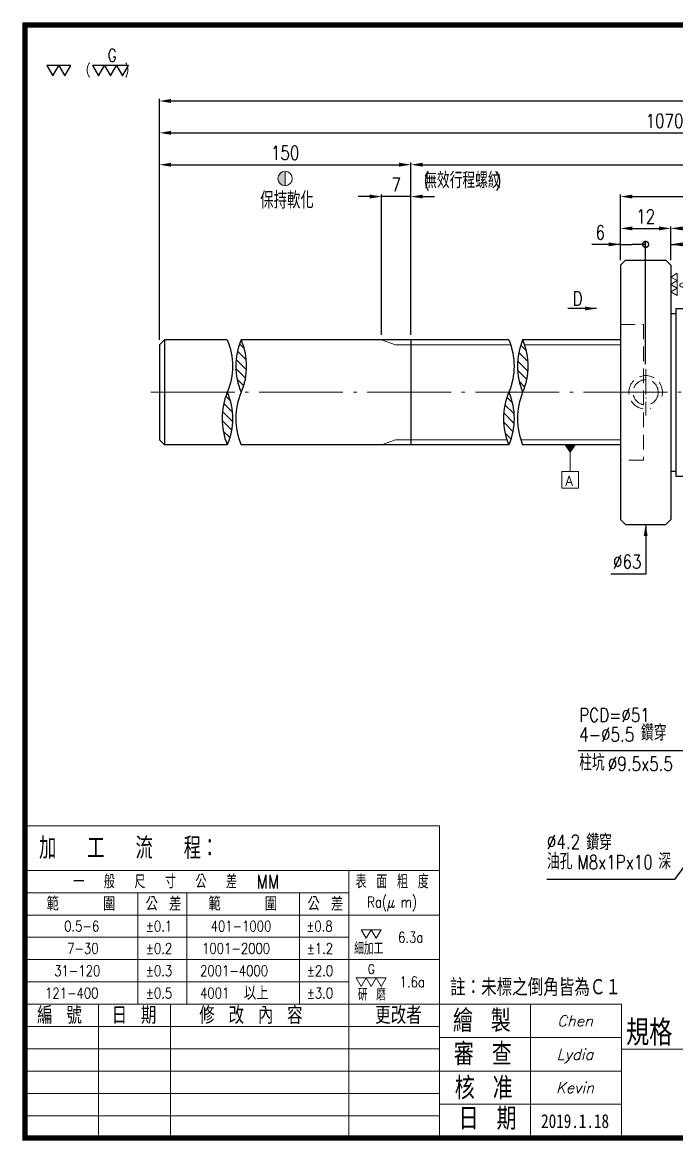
# Model space of a CAD drawing. Header units: millimetres. Extents: x -1039 to -662, y -1674 to -1407.
# Drawn here: x -1038.5 to -882.5, y -1673.6 to -1406.9 of the extents above; entities that cross this region are included whole.
import ezdxf
from ezdxf.enums import TextEntityAlignment as Align

# ---------------------------------------------------------------- set-up
doc = ezdxf.new("R2010")
doc.units = ezdxf.units.MM
doc.linetypes.add('CenLine', pattern=[25.8, 20, -2.5, 0.8, -2.5])
doc.linetypes.add('HidLine', pattern=[7.5, 5, -2.5])
doc.layers.get('0').update_dxf_attribs({"linetype": 'CONTINUOUS'})
doc.layers.get('DEFPOINTS').update_dxf_attribs({"linetype": 'CONTINUOUS'})
for name, color, linetype, lineweight in [('cen', 1, 'CenLine', 13), ('DIM', 6, 'CONTINUOUS', 9), ('hat', 4, 'CONTINUOUS', 9), ('hid', 5, 'HidLine', 15), ('str', 7, 'CONTINUOUS', 25), ('txt', 3, 'CONTINUOUS', 9), ('標籤(紅)', 2, 'CONTINUOUS', 30)]:
    doc.layers.add(name, color=color, linetype=linetype, lineweight=lineweight)
doc.styles.add('DateTXT', font='kaiu_0.ttf', dxfattribs={"width": 0.8, "height": 3.708845})
doc.styles.add('ROMANC', font='romanc')
doc.styles.add('SIMPLEX', font='simplex.shx', dxfattribs={"width": 0.8, "height": 3.3, "bigfont": 'chineset.shx'})
doc.styles.get("Standard").update_dxf_attribs({"font": 'TXT', "width": 0.9, "height": 4.618358, "bigfont": 'CHINESET'})
doc.styles.add('STANDARD0.8', font='txt.shx', dxfattribs={"width": 0.8, "height": 1.975278, "bigfont": 'chineset.shx'})
doc.styles.add('WW', font='ITALICT.SHX', dxfattribs={"height": 2.886634})
doc.dimstyles.new('STANDARD$0', dxfattribs={"dimscale": 0, "dimtxt": 6, "dimasz": 5, "dimexe": 0.5, "dimexo": 2, "dimgap": 1.7, "dimtad": 1, "dimdec": 3, "dimdsep": 46, "dimtxsty": 'SIMPLEX', "dimcen": 0.09, "dimclrd": 6, "dimclre": 6, "dimclrt": 3, "dimadec": 1, "dimazin": 2, "dimtp": -0.1, "dimtm": 0.2, "dimtfac": 1, "dimtdec": 3, "dimtmove": 0, "dimatfit": 3, "dimfxl": 0, "dimtvp": 0.790698, "dimarcsym": 0})
doc.dimstyles.new('STANDARD$7', dxfattribs={"dimscale": 0, "dimtxt": 5.5, "dimasz": 5, "dimexe": 0.5, "dimexo": 2, "dimgap": 2.2, "dimtad": 1, "dimdec": 3, "dimrnd": 0.0005, "dimdsep": 46, "dimtxsty": 'SIMPLEX', "dimcen": 0.09, "dimclrd": 6, "dimclre": 6, "dimclrt": 3, "dimadec": 1, "dimazin": 2, "dimtp": -0.1, "dimtm": 0.2, "dimtfac": 1, "dimtdec": 3, "dimtmove": 2, "dimatfit": 3, "dimfxl": 0, "dimtvp": 0.790698, "dimarcsym": 0})

# ---------------------------------------------------------------- blocks, each defined once
blk = doc.blocks.new('*D114')
at = {"layer": 'DEFPOINTS', "color": 0}
for p in [(-868.84, -1456.02), (-883.84, -1464.82), (-868.84, -1475.12)]:
    blk.add_point(p, dxfattribs=at)
at = {"layer": 'DIM', "color": 6, "lineweight": -2}
for p, q in [((-883.84, -1463.62), (-883.84, -1455.52)), ((-881.04, -1456.02), (-871.64, -1456.02)), ((-868.84, -1473.92), (-868.84, -1455.52))]:
    blk.add_line(p, q, dxfattribs=at)
at = {"layer": 'DIM', "color": 6}
for points in [[(-881.04, -1455.55), (-881.04, -1456.48), (-883.84, -1456.02)], [(-871.64, -1455.55), (-871.64, -1456.48), (-868.84, -1456.02)]]:
    blk.add_solid(points, dxfattribs=at)
at = {"layer": 'DIM', "color": 3, "insert": (-876.34, -1453.17), "char_height": 3.3, "attachment_point": 5, "style": 'SIMPLEX'}
blk.add_mtext('15', dxfattribs=at)
blk = doc.blocks.new('*D115')
at = {"layer": 'DEFPOINTS', "color": 0}
for p in [(-883.84, -1456.02), (-895.84, -1464.82), (-883.84, -1464.82)]:
    blk.add_point(p, dxfattribs=at)
at = {"layer": 'DIM', "color": 6, "lineweight": -2}
for p, q in [((-895.84, -1463.62), (-895.84, -1455.52)), ((-893.04, -1456.02), (-886.64, -1456.02)), ((-883.84, -1463.62), (-883.84, -1455.52))]:
    blk.add_line(p, q, dxfattribs=at)
at = {"layer": 'DIM', "color": 6}
for points in [[(-893.04, -1455.55), (-893.04, -1456.48), (-895.84, -1456.02)], [(-886.64, -1455.55), (-886.64, -1456.48), (-883.84, -1456.02)]]:
    blk.add_solid(points, dxfattribs=at)
at = {"layer": 'DIM', "color": 3, "insert": (-889.84, -1453.17), "char_height": 3.3, "attachment_point": 5, "style": 'SIMPLEX'}
blk.add_mtext('12', dxfattribs=at)
blk = doc.blocks.new('*D116')
at = {"layer": 'DEFPOINTS', "color": 0}
for p in [(-814.84, -1448.42), (-895.84, -1464.82), (-814.84, -1476.32)]:
    blk.add_point(p, dxfattribs=at)
at = {"layer": 'DIM', "color": 6, "lineweight": -2}
for p, q in [((-895.84, -1463.62), (-895.84, -1447.92)), ((-893.04, -1448.42), (-817.64, -1448.42)), ((-814.84, -1475.12), (-814.84, -1447.92))]:
    blk.add_line(p, q, dxfattribs=at)
at = {"layer": 'DIM', "color": 6}
for points in [[(-893.04, -1447.95), (-893.04, -1448.88), (-895.84, -1448.42)], [(-817.64, -1447.95), (-817.64, -1448.88), (-814.84, -1448.42)]]:
    blk.add_solid(points, dxfattribs=at)
at = {"layer": 'DIM', "color": 3, "insert": (-855.34, -1445.57), "char_height": 3.3, "attachment_point": 5, "style": 'SIMPLEX'}
blk.add_mtext('81', dxfattribs=at)
blk = doc.blocks.new('*D119')
at = {"layer": 'DEFPOINTS', "color": 0}
for p in [(-952.84, -1448.42), (-952.84, -1482.62), (-945.84, -1482.62)]:
    blk.add_point(p, dxfattribs=at)
at = {"layer": 'DIM', "color": 6, "lineweight": -2}
for p, q in [((-955.64, -1448.42), (-958.44, -1448.42)), ((-952.84, -1481.42), (-952.84, -1447.92)), ((-945.84, -1448.42), (-952.84, -1448.42)), ((-945.84, -1481.42), (-945.84, -1447.92)), ((-943.04, -1448.42), (-940.24, -1448.42))]:
    blk.add_line(p, q, dxfattribs=at)
at = {"layer": 'DIM', "color": 6}
for points in [[(-955.64, -1447.95), (-955.64, -1448.88), (-952.84, -1448.42)], [(-943.04, -1447.95), (-943.04, -1448.88), (-945.84, -1448.42)]]:
    blk.add_solid(points, dxfattribs=at)
at = {"layer": 'DIM', "color": 3, "insert": (-949.34, -1445.57), "char_height": 3.3, "attachment_point": 5, "style": 'SIMPLEX'}
blk.add_mtext('7', dxfattribs=at)
blk = doc.blocks.new('*D120')
at = {"layer": 'DEFPOINTS', "color": 0}
for p in [(-945.84, -1440.82), (-945.84, -1482.62), (-1005.84, -1483.82)]:
    blk.add_point(p, dxfattribs=at)
at = {"layer": 'DIM', "color": 6, "lineweight": -2}
for p, q in [((-1005.84, -1482.62), (-1005.84, -1440.32)), ((-945.84, -1481.42), (-945.84, -1440.32)), ((-1003.04, -1440.82), (-948.64, -1440.82))]:
    blk.add_line(p, q, dxfattribs=at)
at = {"layer": 'DIM', "color": 6}
for points in [[(-1003.04, -1440.35), (-1003.04, -1441.28), (-1005.84, -1440.82)], [(-948.64, -1440.35), (-948.64, -1441.28), (-945.84, -1440.82)]]:
    blk.add_solid(points, dxfattribs=at)
at = {"layer": 'DIM', "color": 3, "insert": (-975.84, -1437.97), "char_height": 3.3, "attachment_point": 5, "style": 'SIMPLEX'}
blk.add_mtext('150', dxfattribs=at)
blk = doc.blocks.new('*D121')
at = {"layer": 'DEFPOINTS', "color": 0}
for p in [(-764.84, -1440.82), (-945.84, -1482.62), (-764.84, -1483.82)]:
    blk.add_point(p, dxfattribs=at)
at = {"layer": 'DIM', "color": 6, "lineweight": -2}
for p, q in [((-945.84, -1481.42), (-945.84, -1440.32)), ((-764.84, -1482.62), (-764.84, -1440.32)), ((-943.04, -1440.82), (-767.64, -1440.82))]:
    blk.add_line(p, q, dxfattribs=at)
at = {"layer": 'DIM', "color": 6}
for points in [[(-943.04, -1440.35), (-943.04, -1441.28), (-945.84, -1440.82)], [(-767.64, -1440.35), (-767.64, -1441.28), (-764.84, -1440.82)]]:
    blk.add_solid(points, dxfattribs=at)
at = {"layer": 'DIM', "color": 3, "insert": (-855.34, -1437.97), "char_height": 3.3, "attachment_point": 5, "style": 'SIMPLEX'}
blk.add_mtext('920', dxfattribs=at)
blk = doc.blocks.new('*D122')
at = {"layer": 'DEFPOINTS', "color": 0}
for p in [(-764.84, -1433.22), (-1005.84, -1483.82), (-764.84, -1483.82)]:
    blk.add_point(p, dxfattribs=at)
at = {"layer": 'DIM', "color": 6, "lineweight": -2}
for p, q in [((-1005.84, -1482.62), (-1005.84, -1432.72)), ((-1003.04, -1433.22), (-767.64, -1433.22)), ((-764.84, -1482.62), (-764.84, -1432.72))]:
    blk.add_line(p, q, dxfattribs=at)
at = {"layer": 'DIM', "color": 6}
for points in [[(-1003.04, -1432.75), (-1003.04, -1433.68), (-1005.84, -1433.22)], [(-767.64, -1432.75), (-767.64, -1433.68), (-764.84, -1433.22)]]:
    blk.add_solid(points, dxfattribs=at)
at = {"layer": 'DIM', "color": 3, "insert": (-885.34, -1430.37), "char_height": 3.3, "attachment_point": 5, "style": 'SIMPLEX'}
blk.add_mtext('1070', dxfattribs=at)
blk = doc.blocks.new('Locate_A-2')
at = {"layer": 'hat'}
blk.add_line((0, -12.29), (0, 0), dxfattribs=at)
at = {"layer": 'hat', "color": 4, "linetype": 'ByBlock', "lineweight": 9}
blk.add_lwpolyline([(0, -3.87, 0, 5.33, 0), (0, 0, 5.33, 5.33, 0)], format="xyseb", dxfattribs=at)
at = {"layer": 'hat'}
blk.add_lwpolyline([(-3.82, -12.29), (3.79, -12.29), (3.79, -19.9), (-3.82, -19.9)], close=True, dxfattribs=at)
at = {"layer": 'hat', "style": 'ROMANC', "flags": 8}
blk.add_attdef('A', text='', height=4.56, dxfattribs=at).set_placement((-2.21, -16.5), align=Align.MIDDLE_LEFT)
blk = doc.blocks.new('*D128')
at = {"layer": 'DEFPOINTS', "color": 0}
for p in [(-1005.84, -1425.62), (-1005.84, -1483.82), (-684.84, -1485.32)]:
    blk.add_point(p, dxfattribs=at)
at = {"layer": 'DIM', "color": 6, "lineweight": -2}
for p, q in [((-1005.84, -1482.62), (-1005.84, -1425.12)), ((-687.64, -1425.62), (-1003.04, -1425.62)), ((-684.84, -1484.12), (-684.84, -1425.12))]:
    blk.add_line(p, q, dxfattribs=at)
at = {"layer": 'DIM', "color": 6}
for points in [[(-1003.04, -1425.15), (-1003.04, -1426.08), (-1005.84, -1425.62)], [(-687.64, -1425.15), (-687.64, -1426.08), (-684.84, -1425.62)]]:
    blk.add_solid(points, dxfattribs=at)
at = {"layer": 'DIM', "color": 3, "insert": (-845.34, -1422.77), "char_height": 3.3, "attachment_point": 5, "style": 'SIMPLEX'}
blk.add_mtext('1150', dxfattribs=at)
blk = doc.blocks.new('G-sign-W-1')
for points in [[(0.578, 0), (0.002, 0), (0.29, -0.499)], [(1.154, 0), (0.578, 0), (0.866, -0.499)], [(2.767, 0), (2.191, 0), (2.479, -0.499)], [(3.343, 0), (2.767, 0), (3.055, -0.499)], [(3.919, 0), (3.343, 0), (3.631, -0.499)]]:
    blk.add_lwpolyline(points, close=True)
at = {"style": 'SIMPLEX', "width": 0.8}
for s, height, p in [('G', 0.601, (2.916, 0.482)), ('(      )', 0.4513, (1.883, -0.188))]:
    blk.add_text(s, height=height, dxfattribs=at).set_placement(p, align=Align.MIDDLE_LEFT)
blk = doc.blocks.new('G-sign-green-1')
at = {"layer": 'txt'}
for p, q in [((-5.93, 3.46), (5.93, 3.46)), ((-3.95, 0), (-5.93, 3.46)), ((-2.11, 3.46), (-3.95, 0)), ((0, 0), (-2.11, 3.46)), ((1.94, 3.46), (0, 0)), ((3.95, 0), (1.94, 3.46)), ((5.93, 3.46), (3.95, 0))]:
    blk.add_line(p, q, dxfattribs=at)
at = {"layer": 'txt', "style": 'SIMPLEX', "width": 0.8}
blk.add_text('G', height=4.5, dxfattribs=at).set_placement((-1.28, 4.86))
blk = doc.blocks.new('Heat_block')
at = {"layer": 'txt'}
blk.add_hatch(color=256, dxfattribs=at).paths.add_polyline_path([(0, 2, 0.414214), (-2, 0, 0.414214), (0, -2)])
blk.add_line((0, 2), (0, -2), dxfattribs=at)
blk.add_circle((0, 0), 2, dxfattribs=at)
blk = doc.blocks.new('_DotSmall')
at = {"color": 0, "linetype": 'ByBlock', "const_width": 0.5}
blk.add_lwpolyline([(-0.0625, 0, 1), (0.0625, 0, 1)], format="xyb", close=True, dxfattribs=at)
blk = doc.blocks.new('*D132')
at = {"layer": 'DEFPOINTS', "color": 0}
for p in [(-889.84, -1459.82), (-895.84, -1464.82), (-889.84, -1489.62)]:
    blk.add_point(p, dxfattribs=at)
at = {"layer": 'str', "color": 6, "lineweight": -2}
for p, q in [((-895.84, -1459.82), (-902.67, -1459.82)), ((-898.64, -1459.82), (-901.44, -1459.82)), ((-895.84, -1463.62), (-895.84, -1459.32)), ((-895.84, -1459.82), (-893.04, -1459.82)), ((-889.84, -1459.82), (-893.04, -1459.82)), ((-889.84, -1488.42), (-889.84, -1459.32))]:
    blk.add_line(p, q, dxfattribs=at)
at = {"layer": 'str', "color": 6}
blk.add_solid([(-898.64, -1459.35), (-898.64, -1460.28), (-895.84, -1459.82)], dxfattribs=at)
at = {"layer": 'str', "color": 6, "lineweight": -2, "xscale": 2.8, "yscale": 2.8, "zscale": 2.8}
blk.add_blockref('_DotSmall', (-889.84, -1459.82), dxfattribs=at)
at = {"layer": 'str', "color": 3, "insert": (-900.66, -1456.97), "char_height": 3.3, "attachment_point": 5, "style": 'SIMPLEX'}
blk.add_mtext('6', dxfattribs=at)

msp = doc.modelspace()

# ---------------------------------------------------------------- hatches: boundary and pattern name
at = {"layer": 'hat'}
h = msp.add_hatch(dxfattribs=at)
h.set_pattern_fill('ANSI31', color=256, scale=0.5, angle=90)
h.set_pattern_definition([(135, (480.0075, 19.9393), (-1.122532, -1.122532), [])])
h.paths.add_polyline_path([(-986.3379, -1482.6172, 0.19891237), (-986.3379, -1495.1172, 0.19891237)])
h.paths.add_polyline_path([(-989.6379, -1495.1172, 0.19891237), (-989.6379, -1507.6172, 0.19891237)])
h = msp.add_hatch(dxfattribs=at)
h.set_pattern_fill('ANSI31', color=256, scale=0.5, angle=90)
h.set_pattern_definition([(135, (481.6575, 19.9393), (-1.122532, -1.122532), [])])
h.paths.add_polyline_path([(-919.1879, -1482.6172, 0.19891237), (-919.1879, -1495.1172, 0.19891237)])
h.paths.add_polyline_path([(-922.4879, -1495.1172, 0.19891237), (-922.4879, -1507.6172, 0.19891237)])

# ---------------------------------------------------------------- linework, layer by layer
at = {"layer": 'cen', "ltscale": 0.3}
msp.add_line((-889.8379, -1489.6172), (-889.8379, -1500.6172), dxfattribs=at)
at = {"layer": 'cen'}
msp.add_line((-1007.8379, -1495.1172), (-682.8379, -1495.1172), dxfattribs=at)
at = {"layer": 'hat'}
for p, q in [((-895.8379, -1483.8172), (-918.7235, -1483.8172)), ((-895.8379, -1506.4172), (-919.6523, -1506.4172))]:
    msp.add_line(p, q, dxfattribs=at)
for points in [[(-922.0235, -1483.8172), (-949.5409, -1483.8172), (-952.8379, -1482.6172)], [(-922.9523, -1506.4172), (-949.5409, -1506.4172), (-952.8379, -1507.6172)]]:
    msp.add_lwpolyline(points, dxfattribs=at)
at = {"layer": 'hid', "ltscale": 0.7}
msp.add_lwpolyline([(-895.8379, -1478.9672), (-890.3379, -1478.9672), (-890.3379, -1511.2672), (-895.8379, -1511.2672)], dxfattribs=at)
msp.add_circle((-889.8379, -1495.1172), 3, dxfattribs=at)
msp.add_arc((-889.8379, -1495.1172), 4, 345.403418, 288.361302, dxfattribs=at)
at = {"layer": 'str'}
for p, q in [((-895.8379, -1464.8172), (-894.6379, -1463.6172)), ((-894.6379, -1463.6172), (-885.0379, -1463.6172)), ((-883.8379, -1464.8172), (-885.0379, -1463.6172)), ((-895.8379, -1464.8172), (-895.8379, -1525.4172)), ((-883.8379, -1464.8172), (-883.8379, -1525.4172)), ((-882.6379, -1475.1172), (-882.6379, -1515.1172)), ((-882.6379, -1475.1172), (-858.5379, -1475.1172)), ((-883.8379, -1476.3172), (-882.6379, -1476.3172)), ((-1004.6379, -1482.6172), (-1004.6379, -1507.6172)), ((-945.8379, -1482.6172), (-945.8379, -1507.6172)), ((-895.8379, -1482.6172), (-919.1879, -1482.6172)), ((-1005.8379, -1483.8172), (-1005.8379, -1506.4172)), ((-895.8379, -1507.6172), (-919.1879, -1507.6172)), ((-883.8379, -1513.9172), (-882.6379, -1513.9172)), ((-882.6379, -1515.1172), (-858.5379, -1515.1172)), ((-895.8379, -1525.4172), (-894.6379, -1526.6172)), ((-883.8379, -1525.4172), (-885.0379, -1526.6172)), ((-894.6379, -1526.6172), (-885.0379, -1526.6172))]:
    msp.add_line(p, q, dxfattribs=at)
at = {"layer": 'str', "const_width": 1.2485}
msp.add_lwpolyline([(-1037.8858, -1673.0061), (-662.3993, -1673.0061), (-662.3993, -1407.4835), (-1037.8858, -1407.4835)], close=True, dxfattribs=at)
at = {"layer": 'str'}
for points in [[(-989.6379, -1482.6172), (-1004.6379, -1482.6172), (-1005.8379, -1483.8172)], [(-922.4879, -1482.6172), (-945.8379, -1482.6172), (-986.3379, -1482.6172)], [(-989.6379, -1507.6172), (-1004.6379, -1507.6172), (-1005.8379, -1506.4172)], [(-922.4879, -1507.6172), (-945.8379, -1507.6172), (-986.3379, -1507.6172)]]:
    msp.add_lwpolyline(points, dxfattribs=at)
for points in [[(-989.6379, -1482.6172, -0.19891237), (-989.6379, -1495.1172, 0.19891237), (-989.6379, -1507.6172, 0.19891237)], [(-986.3379, -1482.6172, 0.19891237), (-986.3379, -1495.1172, 0.19891237)], [(-986.3379, -1482.6172, -0.19891237), (-986.3379, -1495.1172, 0.19891237), (-986.3379, -1507.6172, 0.19891237)], [(-922.4879, -1482.6172, -0.19891237), (-922.4879, -1495.1172, 0.19891237), (-922.4879, -1507.6172, 0.19891237)], [(-919.1879, -1482.6172, -0.19891237), (-919.1879, -1495.1172, 0.19891237), (-919.1879, -1507.6172, 0.19891237)], [(-919.1879, -1482.6172, 0.19891237), (-919.1879, -1495.1172, 0.19891237)], [(-989.6379, -1495.1172, -0.19891237), (-989.6379, -1507.6172, -0.19891237)], [(-922.4879, -1495.1172, -0.19891237), (-922.4879, -1507.6172, -0.19891237)]]:
    msp.add_lwpolyline(points, format="xyb", dxfattribs=at)
at = {"layer": 'txt'}
for p, q in [((-1037.8858, -1598.5254), (-939.0165, -1598.5254)), ((-939.0165, -1598.5254), (-939.0165, -1673.0061)), ((-1037.8858, -1609.166), (-939.0165, -1609.166)), ((-960.6783, -1673.0061), (-960.6783, -1609.1656)), ((-1037.8858, -1614.486), (-960.6781, -1614.486)), ((-1010.9967, -1641.0859), (-1010.9967, -1614.4856)), ((-999.282, -1641.0859), (-999.282, -1614.4856)), ((-972.4037, -1641.0859), (-972.4037, -1614.4856)), ((-1037.8858, -1619.806), (-939.0165, -1619.806)), ((-1037.8858, -1625.126), (-960.6781, -1625.126)), ((-1037.8858, -1630.446), (-939.0165, -1630.446)), ((-1037.8858, -1635.766), (-960.6781, -1635.766)), ((-1037.8858, -1641.0859), (-895.5923, -1641.0859)), ((-1020.3781, -1673.0061), (-1020.3781, -1641.0858)), ((-1003.2087, -1673.0061), (-1003.2087, -1641.0858)), ((-917.3043, -1673.0061), (-917.3043, -1641.0858)), ((-895.5923, -1641.0859), (-895.5923, -1673.0061)), ((-1037.8858, -1646.4061), (-939.0165, -1646.4061)), ((-939.0165, -1649.0325), (-895.5918, -1649.0325)), ((-1037.8858, -1651.7261), (-939.0165, -1651.7261)), ((-662.3993, -1651.7822), (-895.5908, -1651.7822)), ((-1037.8858, -1657.0461), (-895.5923, -1657.0461)), ((-1037.8858, -1662.3661), (-939.0165, -1662.3661)), ((-939.0165, -1664.9257), (-895.5918, -1664.9257)), ((-1037.8858, -1667.6861), (-939.0165, -1667.6861))]:
    msp.add_line(p, q, dxfattribs=at)
for points in [[(-957.695, -1623.3118), (-956.5087, -1625.3665), (-955.3225, -1623.3118)], [(-952.95, -1623.3118), (-954.1362, -1625.3665), (-955.3225, -1623.3118)], [(-956.4862, -1634.7758), (-957.6725, -1636.8304), (-958.8587, -1634.7758)], [(-956.4862, -1634.7758), (-955.3, -1636.8304), (-954.1137, -1634.7758)], [(-951.7412, -1634.7758), (-952.9275, -1636.8304), (-954.1137, -1634.7758)]]:
    msp.add_lwpolyline(points, close=True, dxfattribs=at)

# ---------------------------------------------------------------- block references
at = {"layer": 'hat', "xscale": 0.52053353633157, "yscale": 0.52053353633157, "zscale": 0.52053353633157}
msp.add_blockref('Locate_A-2', (-907.8379, -1507.6172), dxfattribs=at).add_auto_attribs({'A': 'A'})
at = {"layer": 'str', "xscale": 4.990138062719466, "yscale": 4.990138062719466, "zscale": 4.990138062719466}
msp.add_blockref('G-sign-W-1', (-1032.7229, -1417.1279), dxfattribs=at)
at = {"layer": 'txt', "xscale": 0.858034321372855, "yscale": 0.858034321372855, "zscale": 0.858034321372855}
msp.add_blockref('Heat_block', (-975.8379, -1444.1172), dxfattribs=at)
at = {"layer": 'txt', "xscale": 0.4455, "yscale": 0.4455, "zscale": 0.4455, "rotation": 270}
msp.add_blockref('G-sign-green-1', (-883.8379, -1469.3672), dxfattribs=at)

# ---------------------------------------------------------------- texts
at = {"layer": 'str', "width": 0.8}
for s, height, style, p in [('無效行程螺紋', 3.8, 'SIMPLEX', (-933.5419, -1444.5309)), ('(         )', 2.9, 'SIMPLEX', (-933.5419, -1444.5309)), ('2019.1.18', 3.30789, 'DateTXT', (-906.679, -1668.9659))]:
    msp.add_text(s, height=height, dxfattribs=dict(at, style=style)).set_placement(p, align=Align.MIDDLE_CENTER)
at = {"layer": 'txt', "style": 'SIMPLEX', "width": 0.8}
msp.add_text('D', height=3.3, dxfattribs=at).set_placement((-906.0979, -1472.7232), align=Align.MIDDLE_CENTER)
for s, height, p in [('PCD=%%c51', 3.3, (-905.6884, -1574.7449)), ('4-%%c5.5', 3.3, (-905.6884, -1579.3649)), ('鑽穿', 3.8, (-890.9545, -1579.3649)), ('鑽穿', 3.8, (-903.99, -1605.4694)), ('%%c4.2', 3.3, (-913.397, -1604.9764)), ('油孔', 3.8, (-913.397, -1610.0513)), ('M8x1Px10', 3.3, (-906.1384, -1609.8238)), ('深', 3.8, (-886.8088, -1610.0513))]:
    msp.add_text(s, height=height, dxfattribs=at).set_placement(p, align=Align.BOTTOM_LEFT)
for s, height, p in [('柱坑', 3.8, (-905.6884, -1581.5364)), ('%%c9.5x5.5', 3.3, (-898.8484, -1582.0818))]:
    msp.add_text(s, height=height, dxfattribs=at).set_placement(p, align=Align.TOP_LEFT)
at = {"layer": 'txt', "width": 0.9}
msp.add_text('規格', height=6.14771, dxfattribs=at).set_placement((-894.5194, -1650.9645))
at = {"layer": 'txt', "style": 'WW'}
for s, p in [('Lydia', (-906.679, -1653.0392)), ('Kevin', (-906.679, -1660.9859))]:
    msp.add_text(s, height=2.57457, dxfattribs=at).set_placement(p, align=Align.MIDDLE_CENTER)
at = {"layer": 'txt'}
for s, insert, char_height, width, attachment_point, style in [('%%C63', (-897.6351, -1537.1772), 3.3, 2.1912, 7, 'SIMPLEX'), ('加  工  流  程：', (-1034.5424, -1603.8457), 5.16948, 53.365374, 4, 'STANDARD0.8'), ('一  般  尺  寸  公  差  MM', (-1026.3542, -1611.826), 3.271792, 66.410957, 4, 'STANDARD0.8'), ('表 面 粗 度', (-959.0336, -1611.826), 3.27179, 19.931645, 4, 'STANDARD0.8'), ('Ra(μ m)', (-956.2754, -1617.146), 2.57183, 17.272378, 4, 'SIMPLEX'), ('0.5-6', (-1028.5437, -1622.466), 2.54347, 14.144576, 4, 'SIMPLEX'), ('%%p0.1', (-1009.0589, -1622.466), 2.54347, 9.770158, 4, 'SIMPLEX'), ('401-1000', (-993.5925, -1622.466), 2.54347, 19.931649, 4, 'SIMPLEX'), ('%%p0.8', (-970.774, -1622.466), 2.54347, 9.322954, 4, 'SIMPLEX'), ('6.3a', (-948.8816, -1625.126), 2.54347, 8.229913, 4, 'SIMPLEX'), ('7-30', (-1027.83, -1627.786), 2.54347, 12.954284, 4, 'SIMPLEX'), ('%%p0.2', (-1009.0589, -1627.786), 2.54347, 9.770158, 4, 'SIMPLEX'), ('1001-2000', (-995.6371, -1627.786), 2.54347, 21.217559, 4, 'SIMPLEX'), ('%%p1.2', (-970.6647, -1627.786), 2.54347, 8.636189, 4, 'SIMPLEX'), ('細加工', (-959.3654, -1627.786), 2.89549, 9.901579, 4, 'STANDARD0.8'), ('31-120', (-1030.9097, -1633.106), 2.54347, 16.074576, 4, 'SIMPLEX'), ('%%p0.3', (-1009.0589, -1633.106), 2.54347, 9.770158, 4, 'SIMPLEX'), ('2001-4000', (-996.1161, -1633.106), 2.54347, 21.217559, 4, 'SIMPLEX'), ('%%p2.0', (-970.6647, -1633.106), 2.54347, 8.636189, 4, 'SIMPLEX'), ('G', (-956.094, -1632.7119), 2.2504, 3.21478, 4, 'SIMPLEX'), ('1.6a', (-948.5277, -1635.766), 2.54347, 8.139834, 4, 'SIMPLEX'), ('121-400', (-1033.0829, -1638.4259), 2.54347, 18.0027, 4, 'SIMPLEX'), ('%%p0.5', (-1009.0589, -1638.4259), 2.54347, 9.770158, 4, 'SIMPLEX'), ('4001', (-996.1161, -1638.4259), 2.54347, 11.264595, 4, 'SIMPLEX'), ('%%p3.0', (-970.6647, -1638.4259), 2.54347, 8.636189, 4, 'SIMPLEX'), ('研 磨', (-958.5112, -1638.7621), 2.89549, 10.287301, 4, 'STANDARD0.8'), ('Chen', (-906.679, -1645.0567), 2.57457, 21.142255, 5, 'WW')]:
    msp.add_mtext(s, dxfattribs=dict(at, insert=insert, char_height=char_height, width=width, attachment_point=attachment_point, style=style))
at = {"layer": 'txt', "attachment_point": 4}
for s, insert, char_height, width in [('範    圍', (-1032.7422, -1617.146), 3.27422, 21.217558), ('公 差', (-1009.1007, -1617.146), 3.27422, 11.714664), ('範    圍', (-994.1391, -1617.146), 3.27422, 21.217558), ('公 差', (-970.504, -1617.146), 3.27422, 11.714664), ('註：未標之倒角皆為Ｃ１', (-936.5089, -1637.0712), 4.119076, 43.078073), ('以上', (-985.677, -1638.4259), 3.27422, 9.387162), ('編 號', (-1034.9925, -1643.746), 4.10127, 14.022918), ('日 期', (-1017.2276, -1643.746), 4.10127, 13.179576), ('修 改 內 容', (-996.2999, -1643.746), 4.10127, 32.9189), ('更改者', (-954.3401, -1643.746), 4.10127, 11.92684), ('繪 製', (-935.8145, -1645.0567), 5.30786, 17.398392), ('審 查', (-935.5959, -1652.9972), 5.30786, 17.359829), ('核 准', (-935.358, -1661.1049), 5.30786, 17.326373), ('日 期', (-934.4643, -1668.4025), 5.30786, 17.32949)]:
    msp.add_mtext(s, dxfattribs=dict(at, insert=insert, char_height=char_height, width=width))
at = {"layer": '標籤(紅)', "color": 2, "style": 'SIMPLEX', "width": 0.8}
msp.add_text('保持軟化', height=4, dxfattribs=at).set_placement((-981.7797, -1451.2858))

# ---------------------------------------------------------------- dimensions: what is measured, and where the dimension line sits
at = {"layer": 'DIM'}
for base, p1, p2, text, picture, middle in [((-1005.8379, -1425.6172), (-684.8379, -1485.3172), (-1005.8379, -1483.8172), '1150', '*D128', (-845.3379, -1422.7672)), ((-764.8379, -1433.2172), (-1005.8379, -1483.8172), (-764.8379, -1483.8172), '1070', '*D122', (-885.3379, -1430.3672)), ((-945.8379, -1440.8172), (-1005.8379, -1483.8172), (-945.8379, -1482.6172), '150', '*D120', (-975.8379, -1437.9672)), ((-764.8379, -1440.8172), (-945.8379, -1482.6172), (-764.8379, -1483.8172), '920', '*D121', (-855.3379, -1437.9672))]:
    dim = msp.add_linear_dim(base=base, p1=p1, p2=p2, text=text, dimstyle='STANDARD$0', override={"dimscale": 1, "dimtxt": 3.3, "dimasz": 2.8, "dimexo": 1.2, "dimgap": 1.2, "dimtol": 0, "dimlim": 0, "dimtp": -0.1, "dimtm": 0.2, "dimtfac": 1, "dimtdec": 0, "dimtolj": 0, "dimtzin": 8, "dimarcsym": 1}, dxfattribs=at)
    dim.commit()
    dim.dimension.update_dxf_attribs({"geometry": picture, "text_midpoint": middle})
for base, p1, p2, override, picture, middle in [((-952.8379, -1448.4172), (-945.8379, -1482.6172), (-952.8379, -1482.6172), {"dimscale": 1, "dimtxt": 3.3, "dimasz": 2.8, "dimexo": 1.2, "dimgap": 1.2, "dimtdec": 0, "dimarcsym": 1}, '*D119', (-949.3379, -1445.5672)), ((-814.8379, -1448.4172), (-895.8379, -1464.8172), (-814.8379, -1476.3172), {"dimscale": 1, "dimtxt": 3.3, "dimasz": 2.8, "dimexo": 1.2, "dimgap": 1.2, "dimtol": 0, "dimlim": 0, "dimtp": -0.1, "dimtm": 0.2, "dimtfac": 1, "dimtdec": 0, "dimtolj": 0, "dimtzin": 8, "dimarcsym": 1}, '*D116', (-855.3379, -1445.5672)), ((-883.8379, -1456.0172), (-895.8379, -1464.8172), (-883.8379, -1464.8172), {"dimscale": 1, "dimtxt": 3.3, "dimasz": 2.8, "dimexo": 1.2, "dimgap": 1.2, "dimtol": 0, "dimlim": 0, "dimtp": -0.1, "dimtm": 0.2, "dimtfac": 1, "dimtdec": 0, "dimtolj": 0, "dimtzin": 8, "dimarcsym": 1}, '*D115', (-889.8379, -1453.1672)), ((-868.8379, -1456.0172), (-883.8379, -1464.8172), (-868.8379, -1475.1172), {"dimscale": 1, "dimtxt": 3.3, "dimasz": 2.8, "dimexo": 1.2, "dimgap": 1.2, "dimtol": 0, "dimlim": 0, "dimtp": -0.1, "dimtm": 0.2, "dimtfac": 1, "dimtdec": 0, "dimtolj": 0, "dimtzin": 8, "dimarcsym": 1}, '*D114', (-876.3379, -1453.1672))]:
    dim = msp.add_linear_dim(base=base, p1=p1, p2=p2, dimstyle='STANDARD$0', override=override, dxfattribs=at)
    dim.commit()
    dim.dimension.update_dxf_attribs({"geometry": picture, "text_midpoint": middle})
at = {"layer": 'str'}
dim = msp.add_linear_dim(base=(-889.8379, -1459.8172), p1=(-895.8379, -1464.8172), p2=(-889.8379, -1489.6172), dimstyle='STANDARD$0', override={"dimscale": 1, "dimtxt": 3.3, "dimasz": 2.8, "dimexo": 1.2, "dimgap": 1.2, "dimblk2": 'DotSmall', "dimsah": 1, "dimarcsym": 1}, dxfattribs=at)
dim.commit()
dim.dimension.update_dxf_attribs({"geometry": '*D132', "text_midpoint": (-900.655, -1459.8172), "dimtype": 160})

# ---------------------------------------------------------------- leaders
at = {"layer": 'DIM'}
for points in [[(-883.8379, -1459.8172), (-868.8379, -1459.8172)], [(-901.5379, -1475.1172), (-908.3779, -1475.1172)], [(-889.8379, -1526.6172), (-889.8379, -1538.4972), (-898.132, -1538.4972)], [(-875.1166, -1600.5441), (-882.997, -1611.3713), (-913.397, -1611.3713)]]:
    msp.add_leader(points, dimstyle='STANDARD$7', override={"dimscale": 1, "dimtxt": 3.3, "dimasz": 2.8, "dimexo": 1.2, "dimgap": 1.2, "dimarcsym": 1}, dxfattribs=at)
at = {"layer": 'str'}
msp.add_leader([(-869.8139, -1585.4191), (-878.1336, -1580.6157), (-905.9736, -1580.6157)], dimstyle='STANDARD$7', override={"dimscale": 1, "dimtxt": 3.3, "dimasz": 2.8, "dimexo": 1.2, "dimgap": 1.2, "dimtad": 0, "dimarcsym": 1}, dxfattribs=at)

doc.saveas('drawing.dxf')
